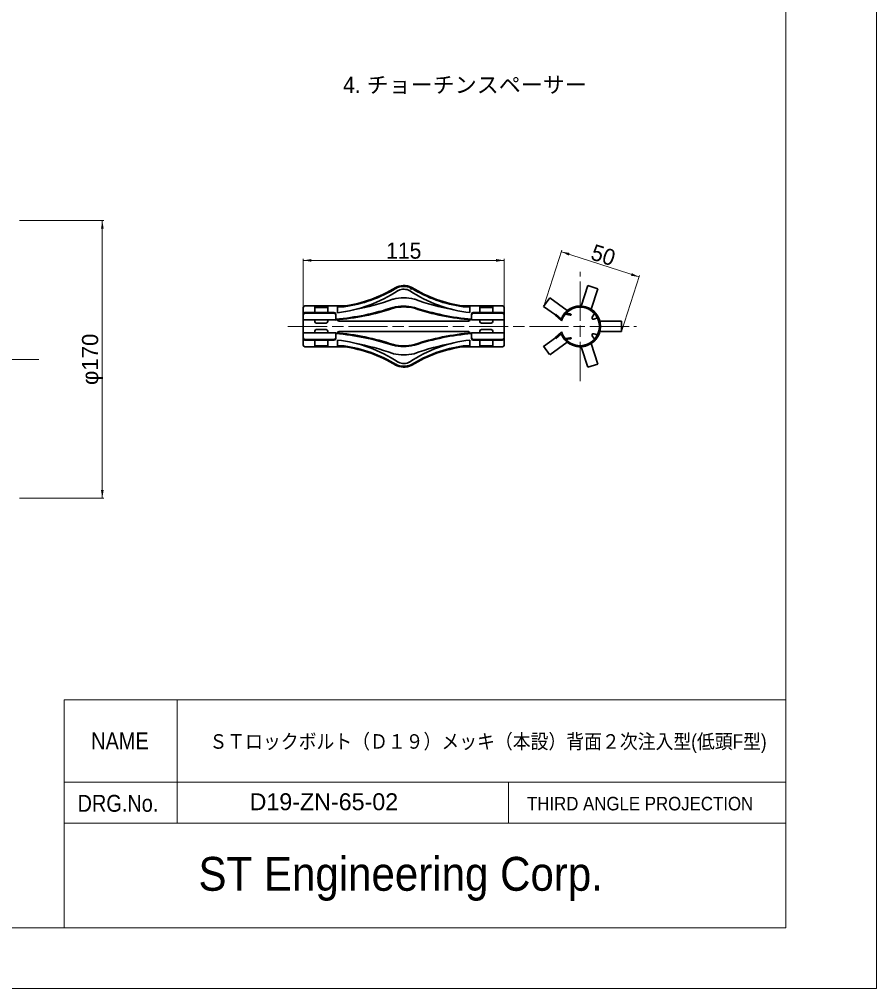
# Model space of a CAD drawing. Units: millimetres at full size, sheet at 1:2; some dimension numbers follow another scale. Extents: x 2216 to 3898, y 1025 to 2213.
# Drawn here: x 3373 to 3898, y 1025 to 1619 of the extents above; entities that cross this region are included whole.
import ezdxf
from ezdxf.enums import TextEntityAlignment as Align

# ---------------------------------------------------------------- set-up
doc = ezdxf.new("R2010")
doc.units = ezdxf.units.MM
doc.header["$LTSCALE"] = 2
doc.header["$PDMODE"] = 32
doc.header["$PDSIZE"] = 1
doc.linetypes.add('CHAIN', pattern=[18.5, 12, -1.5, 3.5, -1.5])
for name, color, linetype, lineweight in [('1外形線', 7, 'Continuous', 35), ('4中心線', 1, 'CHAIN', 15), ('6寸法線', 4, 'Continuous', 13), ('7 枠・タイトル', 7, 'Continuous', 13), ('Defpoints_2', 1, 'Continuous', 13)]:
    doc.layers.add(name, color=color, linetype=linetype, lineweight=lineweight)
doc.styles.add('ＭＳ Ｐゴシック', font='')
doc.styles.get('ＭＳ Ｐゴシック').set_extended_font_data('MS PGothic')

# ---------------------------------------------------------------- blocks, each defined once
blk = doc.blocks.new('filled_arrow')
at = {"color": 0, "linetype": 'Continuous', "lineweight": -2}
blk.add_solid([(7.5, 1.25), (0, 0), (7.5, -1.25)], dxfattribs=at)

msp = doc.modelspace()

# ---------------------------------------------------------------- linework, layer by layer
at = {"layer": '1外形線'}
for p, q in [((3721.015, 1455.703), (3716.927, 1443.123)), ((3721.015, 1455.703), (3727.082, 1453.732)), ((3604.849, 1452.705), (3604.647, 1452.611)), ((3612.837, 1454.059), (3612.567, 1454.19)), ((3612.784, 1454.641), (3613.099, 1454.485)), ((3727.082, 1453.732), (3722.995, 1441.151)), ((3601.479, 1447.324), (3601.793, 1447.438)), ((3614.854, 1447.333), (3614.541, 1447.438)), ((3693.888, 1442.946), (3697.638, 1448.107)), ((3697.638, 1448.107), (3708.339, 1440.332)), ((3546.582, 1442.193), (3546.582, 1419.193)), ((3571.667, 1443.193), (3547.582, 1443.193)), ((3571.667, 1443.193), (3547.582, 1443.193)), ((3565.582, 1439.193), (3547.582, 1439.193)), ((3565.582, 1438.693), (3547.582, 1438.693)), ((3553.582, 1439.193), (3553.582, 1443.193)), ((3561.582, 1442.193), (3553.582, 1442.193)), ((3561.582, 1439.193), (3561.582, 1443.193)), ((3566.582, 1438.193), (3566.582, 1434.693)), ((3571.667, 1442.693), (3567.582, 1442.693)), ((3567.582, 1442.251), (3567.582, 1442.693)), ((3567.582, 1442.251), (3567.582, 1440.096)), ((3567.582, 1440.096), (3567.582, 1439.081)), ((3601.471, 1442.281), (3601.608, 1442.299)), ((3601.657, 1441.809), (3601.793, 1441.825)), ((3614.844, 1442.2), (3614.356, 1442.299)), ((3614.659, 1441.787), (3614.541, 1441.825)), ((3644.598, 1442.698), (3648.752, 1442.698)), ((3644.667, 1443.193), (3668.752, 1443.193)), ((3648.752, 1442.698), (3648.752, 1439.085)), ((3648.752, 1440.096), (3648.752, 1439.085)), ((3649.752, 1438.193), (3649.752, 1434.693)), ((3650.752, 1439.193), (3668.752, 1439.193)), ((3650.752, 1438.693), (3668.752, 1438.693)), ((3654.752, 1439.193), (3654.752, 1443.193)), ((3654.752, 1442.193), (3662.752, 1442.193)), ((3662.752, 1439.193), (3662.752, 1443.193)), ((3669.752, 1442.193), (3669.752, 1419.193)), ((3693.888, 1442.946), (3701.076, 1437.724)), ((3701.335, 1438.02), (3700.915, 1437.54)), ((3704.883, 1434.065), (3700.915, 1437.54)), ((3704.589, 1435.171), (3701.335, 1438.02)), ((3707.029, 1438.12), (3710.114, 1437.645)), ((3707.523, 1438.691), (3710.14, 1438.287)), ((3725.113, 1438.498), (3723.674, 1436.334)), ((3566.582, 1434.693), (3546.582, 1434.693)), ((3553.582, 1433.693), (3553.582, 1434.693)), ((3560.582, 1432.693), (3554.582, 1432.693)), ((3561.582, 1434.693), (3561.582, 1433.693)), ((3608.167, 1433.846), (3568.582, 1433.846)), ((3608.167, 1433.846), (3647.752, 1433.846)), ((3649.752, 1434.693), (3669.752, 1434.693)), ((3654.752, 1434.693), (3654.752, 1433.693)), ((3655.752, 1432.693), (3661.752, 1432.693)), ((3662.752, 1433.693), (3662.752, 1434.693)), ((3726.894, 1435.821), (3724.581, 1435.122)), ((3741.53, 1433.846), (3728.303, 1433.846)), ((3741.53, 1433.846), (3741.53, 1427.466)), ((3566.582, 1426.693), (3546.582, 1426.693)), ((3553.582, 1426.693), (3553.582, 1427.693)), ((3560.582, 1428.693), (3554.582, 1428.693)), ((3561.582, 1427.693), (3561.582, 1426.693)), ((3566.582, 1426.693), (3566.591, 1426.798)), ((3566.582, 1426.693), (3566.582, 1423.193)), ((3608.167, 1427.466), (3568.582, 1427.466)), ((3608.167, 1427.466), (3647.752, 1427.466)), ((3649.752, 1426.693), (3649.749, 1426.728)), ((3649.752, 1426.693), (3669.752, 1426.693)), ((3649.752, 1426.693), (3649.752, 1423.193)), ((3654.752, 1427.693), (3654.752, 1426.693)), ((3655.752, 1428.693), (3661.752, 1428.693)), ((3662.752, 1426.693), (3662.752, 1427.693)), ((3704.883, 1427.247), (3700.915, 1423.772)), ((3704.589, 1426.141), (3701.336, 1423.292)), ((3704.589, 1426.141), (3704.589, 1426.141)), ((3726.894, 1425.491), (3724.581, 1426.19)), ((3741.53, 1427.466), (3728.302, 1427.466)), ((3565.582, 1422.693), (3547.582, 1422.693)), ((3565.582, 1422.193), (3547.582, 1422.193)), ((3553.582, 1422.193), (3553.582, 1418.193)), ((3561.582, 1422.193), (3561.582, 1418.193)), ((3567.582, 1422.304), (3567.582, 1418.193)), ((3648.752, 1422.301), (3648.752, 1418.193)), ((3650.752, 1422.693), (3668.752, 1422.693)), ((3650.752, 1422.193), (3668.752, 1422.193)), ((3654.752, 1422.193), (3654.752, 1418.193)), ((3662.752, 1422.193), (3662.752, 1418.193)), ((3693.869, 1418.352), (3701.076, 1423.589)), ((3697.638, 1413.204), (3708.339, 1420.979)), ((3701.336, 1423.292), (3700.915, 1423.772)), ((3707.029, 1423.192), (3710.114, 1423.667)), ((3707.523, 1422.621), (3710.14, 1423.025)), ((3727.082, 1407.58), (3722.995, 1420.16)), ((3725.113, 1422.814), (3723.674, 1424.978)), ((3571.667, 1418.193), (3547.582, 1418.193)), ((3561.582, 1418.693), (3553.582, 1418.693)), ((3571.667, 1418.693), (3567.582, 1418.693)), ((3601.471, 1419.104), (3601.608, 1419.086)), ((3601.479, 1414.061), (3601.793, 1413.947)), ((3601.657, 1419.576), (3601.793, 1419.56)), ((3614.844, 1419.185), (3614.356, 1419.086)), ((3614.659, 1419.598), (3614.541, 1419.56)), ((3614.541, 1413.947), (3614.854, 1414.053)), ((3644.667, 1418.693), (3648.752, 1418.693)), ((3644.667, 1418.193), (3668.752, 1418.193)), ((3654.752, 1418.693), (3662.752, 1418.693)), ((3697.505, 1413.346), (3693.755, 1418.508)), ((3721.015, 1405.609), (3716.927, 1418.189)), ((3604.646, 1408.771), (3604.849, 1408.68)), ((3612.567, 1407.195), (3612.837, 1407.326)), ((3612.784, 1406.745), (3613.099, 1406.9)), ((3727.082, 1407.58), (3721.015, 1405.609))]:
    msp.add_line(p, q, dxfattribs=at)
for points in [[(3710.008, 1437.669), (3710.02, 1437.665), (3710.059, 1437.654), (3710.098, 1437.644), (3710.137, 1437.636), (3710.176, 1437.628), (3710.214, 1437.623), (3710.253, 1437.619), (3710.291, 1437.616), (3710.328, 1437.615), (3710.365, 1437.615), (3710.401, 1437.618), (3710.435, 1437.62), (3710.469, 1437.626), (3710.5, 1437.632), (3710.532, 1437.639), (3710.56, 1437.648), (3710.588, 1437.658), (3710.612, 1437.67), (3710.636, 1437.683), (3710.657, 1437.697), (3710.675, 1437.713), (3710.692, 1437.728), (3710.706, 1437.747), (3710.718, 1437.765), (3710.727, 1437.783), (3710.735, 1437.804), (3710.739, 1437.823), (3710.74, 1437.846), (3710.74, 1437.866), (3710.736, 1437.889), (3710.731, 1437.911), (3710.722, 1437.934), (3710.711, 1437.956), (3710.698, 1437.98), (3710.683, 1438.002), (3710.664, 1438.024), (3710.645, 1438.046), (3710.621, 1438.068), (3710.598, 1438.09), (3710.572, 1438.111), (3710.543, 1438.131), (3710.513, 1438.15), (3710.482, 1438.17), (3710.45, 1438.187), (3710.416, 1438.204), (3710.381, 1438.221), (3710.344, 1438.235), (3710.306, 1438.248), (3710.269, 1438.261), (3710.231, 1438.273), (3710.192, 1438.282), (3710.153, 1438.291), (3710.114, 1438.297), (3710.075, 1438.303), (3710.036, 1438.308), (3709.998, 1438.31), (3709.978, 1438.31)], [(3709.978, 1423.001), (3709.991, 1423.001), (3710.029, 1423.004), (3710.068, 1423.008), (3710.106, 1423.013), (3710.145, 1423.02), (3710.184, 1423.029), (3710.223, 1423.038), (3710.262, 1423.048), (3710.3, 1423.061), (3710.336, 1423.074), (3710.373, 1423.089), (3710.409, 1423.104), (3710.443, 1423.121), (3710.476, 1423.14), (3710.508, 1423.158), (3710.538, 1423.177), (3710.567, 1423.197), (3710.593, 1423.218), (3710.618, 1423.24), (3710.64, 1423.261), (3710.66, 1423.283), (3710.679, 1423.306), (3710.696, 1423.328), (3710.709, 1423.352), (3710.72, 1423.374), (3710.729, 1423.396), (3710.735, 1423.419), (3710.739, 1423.442), (3710.74, 1423.462), (3710.739, 1423.485), (3710.735, 1423.504), (3710.728, 1423.525), (3710.72, 1423.544), (3710.709, 1423.563), (3710.694, 1423.58), (3710.679, 1423.597), (3710.66, 1423.612), (3710.64, 1423.626), (3710.616, 1423.639), (3710.591, 1423.651), (3710.565, 1423.662), (3710.537, 1423.671), (3710.507, 1423.679), (3710.476, 1423.685), (3710.442, 1423.69), (3710.408, 1423.694), (3710.371, 1423.697), (3710.335, 1423.697), (3710.299, 1423.695), (3710.259, 1423.694), (3710.222, 1423.69), (3710.183, 1423.685), (3710.144, 1423.677), (3710.105, 1423.669), (3710.065, 1423.66), (3710.028, 1423.65), (3710.008, 1423.643)]]:
    msp.add_lwpolyline(points, dxfattribs=at)
for centre, radius, start, end in [((3608.167, 1445.034), 10.659, 64.33057, 118.79455), ((3557.875, 1523.21), 84.687, 276.58154, 303.52457), ((3560.523, 1524.117), 81.687, 277.84068, 301.52457), ((3560.523, 1524.117), 82.187, 277.84068, 301.52457), ((3608.167, 1445.034), 10.159, 64.33057, 118.79455), ((3608.167, 1445.802), 7.659, 61.20545, 115.66943), ((3658.46, 1523.214), 84.687, 236.47543, 263.41738), ((3655.81, 1524.117), 82.187, 238.47543, 262.15932), ((3655.81, 1524.117), 81.687, 238.47543, 262.15932), ((3550.125, 1590.341), 151.957, 280.65703, 289.75203), ((3608.167, 1421.586), 26.626, 76.14958, 103.85042), ((3666.208, 1590.349), 151.957, 250.24797, 259.31284), ((3547.582, 1442.193), 1, 90, 180), ((3547.582, 1438.193), 1, 90, 180), ((3547.582, 1437.693), 1, 90, 180), ((3565.582, 1438.193), 1, 0, 90), ((3565.582, 1437.693), 1, 0, 90), ((3553.501, 1586.468), 151.957, 274.93826, 288.40203), ((3553.687, 1585.996), 151.957, 274.87129, 288.40203), ((3607.982, 1416.447), 26.626, 76.14958, 103.85042), ((3608.167, 1415.973), 26.626, 76.14958, 103.85042), ((3662.252, 1586.099), 151.957, 251.74797, 265.28031), ((3662.437, 1586.512), 151.957, 251.74797, 265.21151), ((3650.752, 1438.193), 1, 90, 180), ((3650.752, 1437.693), 1, 90, 180), ((3668.752, 1442.193), 1, 0, 90), ((3668.752, 1438.193), 1, 0, 90), ((3668.752, 1437.693), 1, 0, 90), ((3716.23, 1430.656), 12.486, 201.19866, 158.80134), ((3716.23, 1430.656), 11.848, 196.72392, 163.27677), ((3716.23, 1430.656), 12.486, 210.19109, 149.80891), ((3716.23, 1430.656), 11.848, 205.029, 154.971), ((3554.582, 1433.693), 1, 180, 270), ((3560.582, 1433.693), 1, 270, 0), ((3568.582, 1434.846), 1, 189.72537, 270), ((3647.752, 1434.846), 1, 270, 354.10486), ((3655.752, 1433.693), 1, 180, 270), ((3661.752, 1433.693), 1, 270, 0), ((3724.329, 1435.878), 0.798, 141.69006, 294.03097), ((3554.582, 1427.693), 1, 90, 180), ((3560.582, 1427.693), 1, 0, 90), ((3553.501, 1274.918), 151.957, 71.59797, 85.06174), ((3553.687, 1275.389), 151.957, 71.59797, 85.12871), ((3568.582, 1426.466), 1, 90, 166.0498), ((3662.252, 1275.287), 151.957, 94.71969, 108.25203), ((3662.437, 1274.874), 151.957, 94.78849, 108.25203), ((3647.752, 1426.466), 1, 10.0985, 90), ((3655.752, 1427.693), 1, 90, 180), ((3661.752, 1427.693), 1, 0, 90), ((3716.23, 1430.656), 12.486, 198.05076, 198.50586), ((3724.329, 1425.434), 0.798, 65.96903, 218.30994), ((3547.582, 1423.693), 1, 180, 270), ((3547.582, 1423.193), 1, 180, 270), ((3565.582, 1423.693), 1, 270, 0), ((3565.582, 1423.193), 1, 270, 0), ((3557.875, 1338.175), 84.687, 56.47543, 83.41846), ((3550.125, 1271.045), 151.957, 70.24797, 79.34297), ((3658.46, 1338.172), 84.687, 96.58262, 123.52457), ((3666.208, 1271.036), 151.957, 100.68716, 109.75203), ((3650.752, 1423.693), 1, 180, 270), ((3650.752, 1423.193), 1, 180, 270), ((3668.752, 1423.693), 1, 270, 0), ((3668.752, 1423.193), 1, 270, 0), ((3547.582, 1419.193), 1, 180, 270), ((3560.523, 1337.269), 81.687, 58.47543, 82.15932), ((3560.523, 1337.269), 82.187, 58.47543, 82.15932), ((3607.982, 1444.938), 26.626, 256.14958, 283.85042), ((3608.167, 1445.412), 26.626, 256.14958, 283.85042), ((3608.167, 1439.799), 26.626, 256.14958, 283.85042), ((3655.81, 1337.269), 82.187, 97.84068, 121.52457), ((3655.81, 1337.269), 81.687, 97.84068, 121.52457), ((3668.752, 1419.193), 1, 270, 0), ((3608.167, 1415.583), 7.659, 244.33057, 298.79455), ((3608.167, 1416.352), 10.659, 241.20545, 295.66943), ((3608.167, 1416.352), 10.159, 241.20545, 295.66943)]:
    msp.add_arc(centre, radius, start, end, dxfattribs=at)
msp.add_point((3612.837, 1454.059), dxfattribs=at)
at = {"layer": '4中心線'}
for p, q in [((3716.23, 1397.181), (3716.23, 1464.13)), ((3537.215, 1430.693), (3750.718, 1430.693)), ((3384.511, 1410.475), (3316.741, 1410.475))]:
    msp.add_line(p, q, dxfattribs=at)
at = {"layer": '6寸法線'}
for p, q in [((3372.646, 1495.475), (3424.433, 1495.475)), ((3423.433, 1495.475), (3423.433, 1325.475)), ((3693.907, 1443.005), (3705.084, 1477.405)), ((3704.775, 1476.454), (3752.418, 1460.974)), ((3546.582, 1442.255), (3546.582, 1472.127)), ((3546.582, 1471.127), (3669.752, 1471.127)), ((3669.752, 1442.255), (3669.752, 1472.127)), ((3741.549, 1427.525), (3752.727, 1461.925)), ((3372.646, 1325.475), (3424.433, 1325.475))]:
    msp.add_line(p, q, dxfattribs=at)
at = {"layer": '7 枠・タイトル'}
for p, q in [((3842.291, 2175.602), (3842.291, 1062.048)), ((3399.974, 1201.744), (3399.974, 1062.049)), ((3399.974, 1201.744), (3842.291, 1201.744)), ((3469.344, 1201.744), (3469.344, 1126.292)), ((3399.974, 1151.443), (3842.291, 1151.443)), ((3672.422, 1151.443), (3672.422, 1126.292)), ((3399.974, 1126.292), (3842.291, 1126.292)), ((3842.291, 1062.049), (2271.595, 1062.049))]:
    msp.add_line(p, q, dxfattribs=at)
at = {"layer": 'Defpoints_2', "color": 7}
msp.add_lwpolyline([(2215.943, 1024.825), (3897.943, 1024.825), (3897.943, 2212.825), (2215.943, 2212.825)], close=True, dxfattribs=at)

# ---------------------------------------------------------------- block references
at = {"layer": '6寸法線', "xscale": 0.667, "yscale": 0.667}
for p, rotation in [((3423.433, 1495.475), 270), ((3704.775, 1476.454), 342), ((3669.752, 1471.127), 180), ((3752.418, 1460.974), 162), ((3423.433, 1325.475), 90)]:
    msp.add_blockref('filled_arrow', p, dxfattribs=dict(at, rotation=rotation))
msp.add_blockref('filled_arrow', (3546.582, 1471.127), dxfattribs=at)

# ---------------------------------------------------------------- texts
at = {"layer": '6寸法線', "style": 'ＭＳ Ｐゴシック'}
msp.add_text('115', height=9.897, dxfattribs=at).set_placement((3608.167, 1477.127), align=Align.MIDDLE_CENTER)
msp.add_text('50', height=9.897, rotation=342, dxfattribs=at).set_placement((3730.45, 1474.42), align=Align.MIDDLE_CENTER)
at = {"layer": '6寸法線', "style": 'ＭＳ Ｐゴシック', "width": 1.05}
msp.add_text('φ170', height=9.897, rotation=90, dxfattribs=at).set_placement((3415.927, 1410.475), align=Align.MIDDLE_CENTER)
at = {"layer": '6寸法線', "color": 7, "style": 'ＭＳ Ｐゴシック', "width": 0.9}
msp.add_text('ＳＴロックボルト（Ｄ１９）メッキ（本設）背面２次注入型(低頭F型)', height=8.908, dxfattribs=at).set_placement((3489.071, 1169.173), align=Align.BOTTOM_LEFT)
at = {"layer": '7 枠・タイトル', "style": 'ＭＳ Ｐゴシック'}
msp.add_text('4. チョーチンスペーサー', height=9.897, dxfattribs=at).set_placement((3570.985, 1570.819), align=Align.BOTTOM_LEFT)
for s, height, width, p in [('NAME', 10.37, 0.9, (3416.596, 1168.351)), ('DRG.No.', 10.37, 0.9, (3408.257, 1130.083)), ('D19-ZN-65-02', 10.37, 1.05, (3513.7, 1131.054)), ('THIRD ANGLE PROJECTION', 8.297, 0.95, (3683.673, 1131.572)), ('ST Engineering Corp.', 20.74, 0.95, (3482.367, 1078.579))]:
    msp.add_text(s, height=height, dxfattribs=dict(at, width=width)).set_placement(p, align=Align.BOTTOM_LEFT)

doc.saveas('drawing.dxf')
